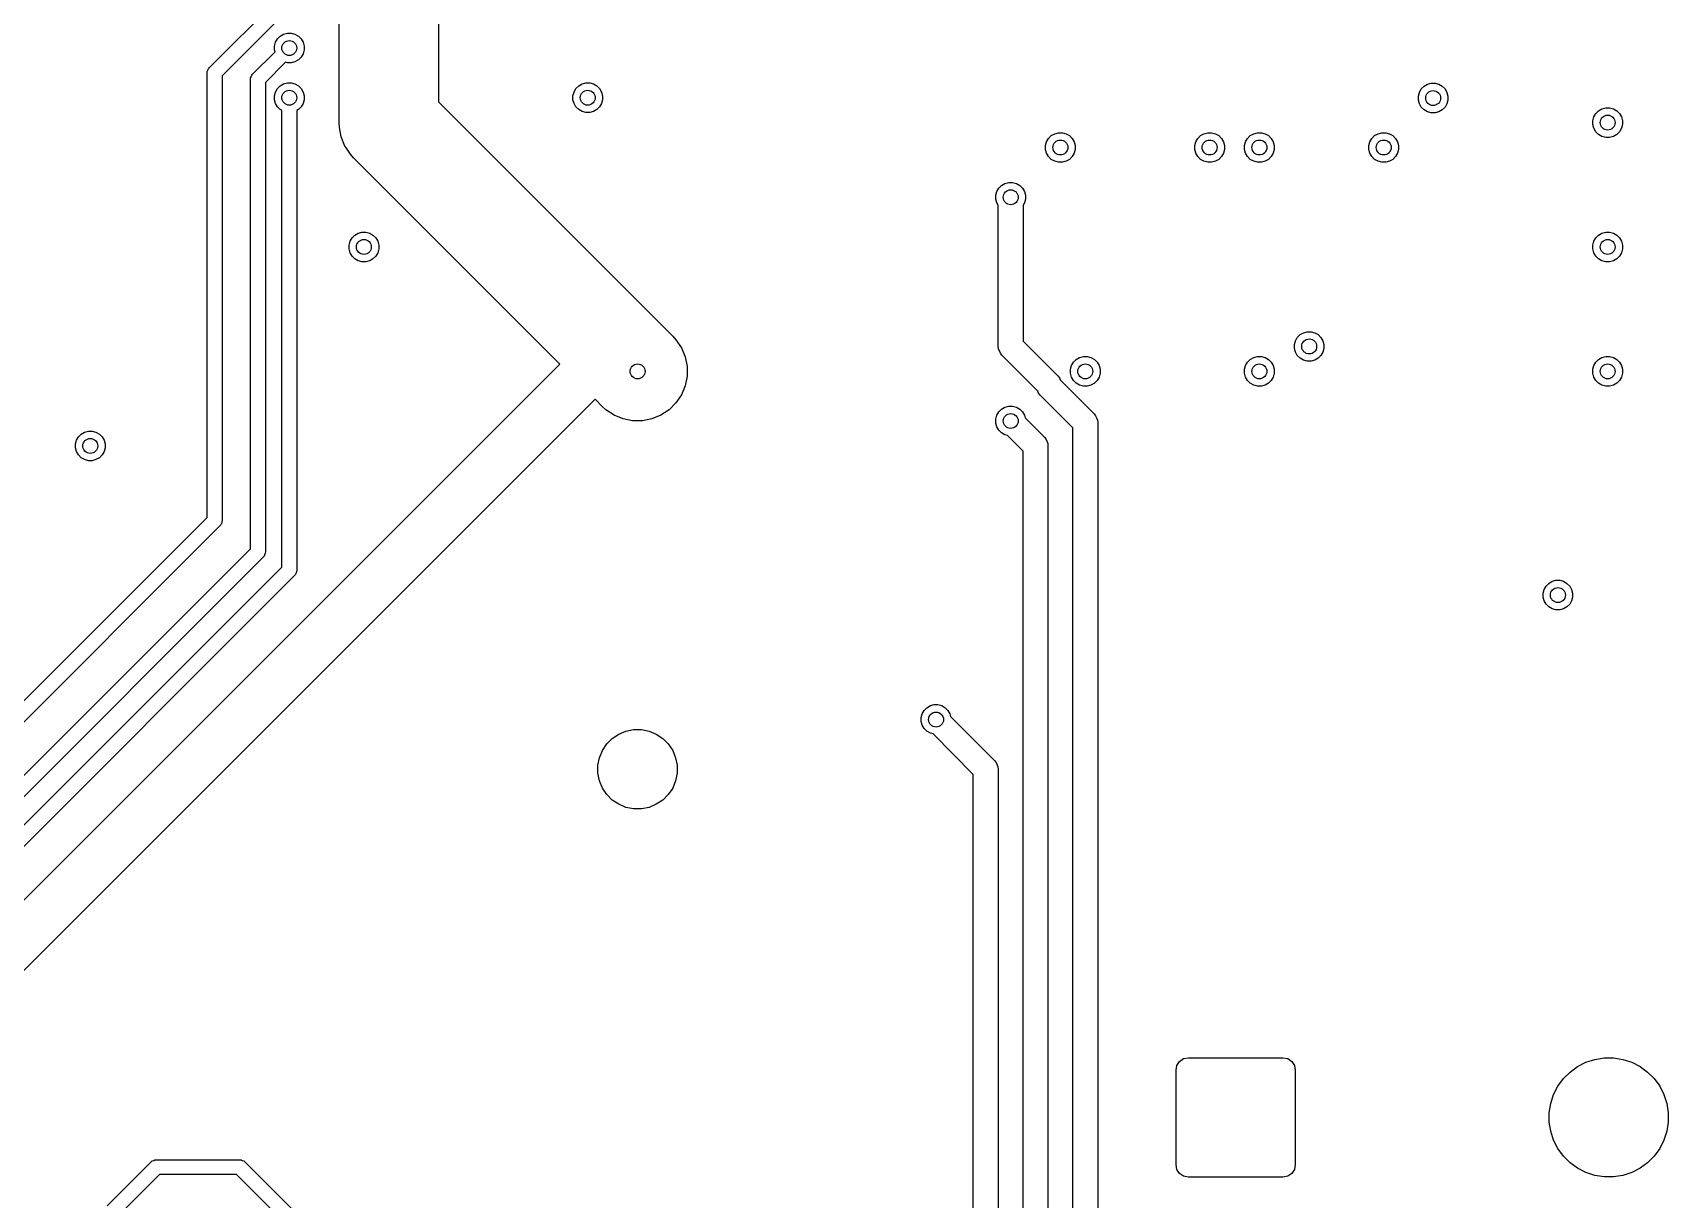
# Model space of a CAD drawing. Header units: inches. Extents: x 1.35 to 5.17, y -6.98 to -1.21.
# Drawn here: x 3.754 to 5.048, y -4.258 to -3.334 of the extents above; entities that cross this region are included whole.
import ezdxf

# ---------------------------------------------------------------- set-up
doc = ezdxf.new("R2010")
doc.units = ezdxf.units.IN
doc.header["$MEASUREMENT"] = 0
doc.layers.add('In2.Cu', color=33, linetype='CONTINUOUS', true_color=0xce7d2c)

msp = doc.modelspace()

# ---------------------------------------------------------------- linework, layer by layer
at = {"layer": 'In2.Cu', "linetype": 'CONTINUOUS'}
for p, q in [((4.0748, -2.7165), (4.0748, -3.3892)), ((3.9961, -3.4055), (3.9961, -2.7362)), ((3.8935, -3.362), (3.9454, -3.3101)), ((3.9537, -3.3184), (3.9035, -3.3686)), ((3.9458, -3.3419), (3.9473, -3.3393)), ((3.9473, -3.3393), (3.9495, -3.3371)), ((3.9495, -3.3371), (3.9522, -3.3355)), ((3.9522, -3.3355), (3.9552, -3.3347)), ((3.9552, -3.3347), (3.9582, -3.3347)), ((3.9582, -3.3347), (3.9612, -3.3355)), ((3.9612, -3.3355), (3.9639, -3.3371)), ((3.9639, -3.3371), (3.9661, -3.3393)), ((3.9661, -3.3393), (3.9676, -3.3419)), ((3.9277, -3.3671), (3.9454, -3.3494)), ((3.945, -3.3449), (3.9458, -3.3419)), ((3.945, -3.348), (3.945, -3.3449)), ((3.9454, -3.3494), (3.945, -3.348)), ((3.9676, -3.351), (3.9661, -3.3536)), ((3.9676, -3.3419), (3.9684, -3.3449)), ((3.9684, -3.348), (3.9676, -3.351)), ((3.9684, -3.3449), (3.9684, -3.348)), ((3.8917, -3.3661), (3.8918, -3.365)), ((3.8918, -3.365), (3.8922, -3.3641)), ((3.8922, -3.3641), (3.8927, -3.3629)), ((3.8927, -3.3629), (3.8935, -3.362)), ((3.9537, -3.3578), (3.9378, -3.3737)), ((3.9552, -3.3582), (3.9537, -3.3578)), ((3.9582, -3.3582), (3.9552, -3.3582)), ((3.9612, -3.3574), (3.9582, -3.3582)), ((3.9639, -3.3558), (3.9612, -3.3574)), ((3.9661, -3.3536), (3.9639, -3.3558)), ((3.8917, -3.718), (3.8917, -3.3661)), ((3.9035, -3.3686), (3.9035, -3.7205)), ((3.926, -3.3713), (3.9261, -3.3701)), ((3.926, -3.7428), (3.926, -3.3713)), ((3.9261, -3.3701), (3.9265, -3.3692)), ((3.9265, -3.3692), (3.927, -3.368)), ((3.927, -3.368), (3.9277, -3.3671)), ((3.9378, -3.3737), (3.9378, -3.7453)), ((3.9473, -3.3786), (3.9495, -3.3765)), ((3.9495, -3.3765), (3.9522, -3.3749)), ((3.9522, -3.3749), (3.9552, -3.3741)), ((3.9552, -3.3741), (3.9582, -3.3741)), ((3.9582, -3.3741), (3.9612, -3.3749)), ((3.9612, -3.3749), (3.9639, -3.3765)), ((3.9639, -3.3765), (3.9661, -3.3786)), ((4.1835, -3.3786), (4.1857, -3.3765)), ((4.1857, -3.3765), (4.1884, -3.3749)), ((4.1884, -3.3749), (4.1914, -3.3741)), ((4.1914, -3.3741), (4.1945, -3.3741)), ((4.1945, -3.3741), (4.1974, -3.3749)), ((4.1974, -3.3749), (4.2001, -3.3765)), ((4.2001, -3.3765), (4.2023, -3.3786)), ((4.8525, -3.3789), (4.8547, -3.3768)), ((4.8547, -3.3768), (4.8574, -3.3752)), ((4.8574, -3.3752), (4.8604, -3.3744)), ((4.8604, -3.3744), (4.8635, -3.3744)), ((4.8635, -3.3744), (4.8664, -3.3752)), ((4.8664, -3.3752), (4.8691, -3.3768)), ((4.8691, -3.3768), (4.8713, -3.3789)), ((3.945, -3.3843), (3.9458, -3.3813)), ((3.945, -3.3874), (3.945, -3.3843)), ((3.9458, -3.3903), (3.945, -3.3874)), ((3.9458, -3.3813), (3.9473, -3.3786)), ((3.9473, -3.393), (3.9458, -3.3903)), ((3.9661, -3.3786), (3.9676, -3.3813)), ((3.9676, -3.3903), (3.9661, -3.393)), ((3.9676, -3.3813), (3.9684, -3.3843)), ((3.9684, -3.3874), (3.9676, -3.3903)), ((3.9684, -3.3843), (3.9684, -3.3874)), ((4.0748, -3.3892), (4.2601, -3.5745)), ((4.1812, -3.3843), (4.182, -3.3813)), ((4.1812, -3.3874), (4.1812, -3.3843)), ((4.182, -3.3903), (4.1812, -3.3874)), ((4.182, -3.3813), (4.1835, -3.3786)), ((4.1835, -3.393), (4.182, -3.3903)), ((4.2023, -3.3786), (4.2038, -3.3813)), ((4.2038, -3.3903), (4.2023, -3.393)), ((4.2038, -3.3813), (4.2046, -3.3843)), ((4.2046, -3.3874), (4.2038, -3.3903)), ((4.2046, -3.3843), (4.2046, -3.3874)), ((4.8502, -3.3846), (4.851, -3.3816)), ((4.8502, -3.3877), (4.8502, -3.3846)), ((4.851, -3.3906), (4.8502, -3.3877)), ((4.851, -3.3816), (4.8525, -3.3789)), ((4.8525, -3.3933), (4.851, -3.3906)), ((4.8713, -3.3789), (4.8728, -3.3816)), ((4.8728, -3.3906), (4.8713, -3.3933)), ((4.8728, -3.3816), (4.8736, -3.3846)), ((4.8736, -3.3877), (4.8728, -3.3906)), ((4.8736, -3.3846), (4.8736, -3.3877)), ((3.9495, -3.3952), (3.9473, -3.393)), ((3.9508, -3.3959), (3.9495, -3.3952)), ((3.9508, -3.7574), (3.9508, -3.3959)), ((3.9639, -3.3952), (3.9626, -3.3959)), ((3.9626, -3.3959), (3.9626, -3.7598)), ((3.9661, -3.393), (3.9639, -3.3952)), ((4.1857, -3.3952), (4.1835, -3.393)), ((4.1884, -3.3967), (4.1857, -3.3952)), ((4.1914, -3.3975), (4.1884, -3.3967)), ((4.1945, -3.3975), (4.1914, -3.3975)), ((4.1974, -3.3967), (4.1945, -3.3975)), ((4.2001, -3.3952), (4.1974, -3.3967)), ((4.2023, -3.393), (4.2001, -3.3952)), ((4.8547, -3.3955), (4.8525, -3.3933)), ((4.8574, -3.397), (4.8547, -3.3955)), ((4.8604, -3.3978), (4.8574, -3.397)), ((4.8635, -3.3978), (4.8604, -3.3978)), ((4.8664, -3.397), (4.8635, -3.3978)), ((4.8691, -3.3955), (4.8664, -3.397)), ((4.8713, -3.3933), (4.8691, -3.3955)), ((4.9883, -3.404), (4.9891, -3.401)), ((4.9883, -3.4071), (4.9883, -3.404)), ((4.9891, -3.401), (4.9906, -3.3983)), ((4.9906, -3.3983), (4.9928, -3.3961)), ((4.9928, -3.3961), (4.9955, -3.3946)), ((4.9955, -3.3946), (4.9985, -3.3938)), ((4.9985, -3.3938), (5.0015, -3.3938)), ((5.0015, -3.3938), (5.0045, -3.3946)), ((5.0045, -3.3946), (5.0072, -3.3961)), ((5.0072, -3.3961), (5.0094, -3.3983)), ((5.0094, -3.3983), (5.0109, -3.401)), ((5.0109, -3.401), (5.0117, -3.404)), ((5.0117, -3.404), (5.0117, -3.4071)), ((3.9963, -3.4094), (3.9961, -3.4055)), ((3.9978, -3.4169), (3.9963, -3.4094)), ((4.0007, -3.4241), (3.9978, -3.4169)), ((4.5576, -3.418), (4.5597, -3.4158)), ((4.5597, -3.4158), (4.5624, -3.4143)), ((4.5624, -3.4143), (4.5654, -3.4135)), ((4.5654, -3.4135), (4.5685, -3.4135)), ((4.5685, -3.4135), (4.5714, -3.4143)), ((4.5714, -3.4143), (4.5741, -3.4158)), ((4.5741, -3.4158), (4.5763, -3.418)), ((4.6757, -3.418), (4.6778, -3.4158)), ((4.6778, -3.4158), (4.6805, -3.4143)), ((4.6805, -3.4143), (4.6835, -3.4135)), ((4.6835, -3.4135), (4.6866, -3.4135)), ((4.6866, -3.4135), (4.6896, -3.4143)), ((4.6896, -3.4143), (4.6922, -3.4158)), ((4.6922, -3.4158), (4.6944, -3.418)), ((4.715, -3.418), (4.7172, -3.4158)), ((4.7172, -3.4158), (4.7199, -3.4143)), ((4.7199, -3.4143), (4.7229, -3.4135)), ((4.7229, -3.4135), (4.726, -3.4135)), ((4.726, -3.4135), (4.7289, -3.4143)), ((4.7289, -3.4143), (4.7316, -3.4158)), ((4.7316, -3.4158), (4.7338, -3.418)), ((4.8135, -3.418), (4.8156, -3.4158)), ((4.8156, -3.4158), (4.8183, -3.4143)), ((4.8183, -3.4143), (4.8213, -3.4135)), ((4.8213, -3.4135), (4.8244, -3.4135)), ((4.8244, -3.4135), (4.8274, -3.4143)), ((4.8274, -3.4143), (4.83, -3.4158)), ((4.83, -3.4158), (4.8322, -3.418)), ((4.9891, -3.41), (4.9883, -3.4071)), ((4.9906, -3.4127), (4.9891, -3.41)), ((4.9928, -3.4149), (4.9906, -3.4127)), ((4.9955, -3.4164), (4.9928, -3.4149)), ((4.9985, -3.4172), (4.9955, -3.4164)), ((5.0045, -3.4164), (5.0015, -3.4172)), ((5.0072, -3.4149), (5.0045, -3.4164)), ((5.0094, -3.4127), (5.0072, -3.4149)), ((5.0109, -3.41), (5.0094, -3.4127)), ((5.0117, -3.4071), (5.0109, -3.41)), ((4.0019, -3.4258), (4.0007, -3.4241)), ((4.005, -3.4305), (4.0019, -3.4258)), ((4.5552, -3.4237), (4.556, -3.4207)), ((4.5552, -3.4267), (4.5552, -3.4237)), ((4.556, -3.4297), (4.5552, -3.4267)), ((4.556, -3.4207), (4.5576, -3.418)), ((4.5576, -3.4324), (4.556, -3.4297)), ((4.5763, -3.418), (4.5778, -3.4207)), ((4.5778, -3.4297), (4.5763, -3.4324)), ((4.5778, -3.4207), (4.5786, -3.4237)), ((4.5786, -3.4267), (4.5778, -3.4297)), ((4.5786, -3.4237), (4.5786, -3.4267)), ((4.6733, -3.4237), (4.6741, -3.4207)), ((4.6733, -3.4267), (4.6733, -3.4237)), ((4.6741, -3.4297), (4.6733, -3.4267)), ((4.6741, -3.4207), (4.6757, -3.418)), ((4.6757, -3.4324), (4.6741, -3.4297)), ((4.6944, -3.418), (4.696, -3.4207)), ((4.696, -3.4297), (4.6944, -3.4324)), ((4.696, -3.4207), (4.6967, -3.4237)), ((4.6967, -3.4267), (4.696, -3.4297)), ((4.6967, -3.4237), (4.6967, -3.4267)), ((4.7127, -3.4237), (4.7135, -3.4207)), ((4.7127, -3.4267), (4.7127, -3.4237)), ((4.7135, -3.4297), (4.7127, -3.4267)), ((4.7135, -3.4207), (4.715, -3.418)), ((4.715, -3.4324), (4.7135, -3.4297)), ((4.7338, -3.418), (4.7353, -3.4207)), ((4.7353, -3.4297), (4.7338, -3.4324)), ((4.7353, -3.4207), (4.7361, -3.4237)), ((4.7361, -3.4267), (4.7353, -3.4297)), ((4.7361, -3.4237), (4.7361, -3.4267)), ((4.8111, -3.4237), (4.8119, -3.4207)), ((4.8111, -3.4267), (4.8111, -3.4237)), ((4.8119, -3.4297), (4.8111, -3.4267)), ((4.8119, -3.4207), (4.8135, -3.418)), ((4.8135, -3.4324), (4.8119, -3.4297)), ((4.8322, -3.418), (4.8337, -3.4207)), ((4.8337, -3.4297), (4.8322, -3.4324)), ((4.8337, -3.4207), (4.8345, -3.4237)), ((4.8345, -3.4267), (4.8337, -3.4297)), ((4.8345, -3.4237), (4.8345, -3.4267)), ((5.0015, -3.4172), (4.9985, -3.4172)), ((4.0076, -3.4334), (4.005, -3.4305)), ((4.1708, -3.5966), (4.0076, -3.4334)), ((4.5597, -3.4346), (4.5576, -3.4324)), ((4.5624, -3.4361), (4.5597, -3.4346)), ((4.5654, -3.4369), (4.5624, -3.4361)), ((4.5685, -3.4369), (4.5654, -3.4369)), ((4.5714, -3.4361), (4.5685, -3.4369)), ((4.5741, -3.4346), (4.5714, -3.4361)), ((4.5763, -3.4324), (4.5741, -3.4346)), ((4.6778, -3.4346), (4.6757, -3.4324)), ((4.6805, -3.4361), (4.6778, -3.4346)), ((4.6835, -3.4369), (4.6805, -3.4361)), ((4.6866, -3.4369), (4.6835, -3.4369)), ((4.6896, -3.4361), (4.6866, -3.4369)), ((4.6922, -3.4346), (4.6896, -3.4361)), ((4.6944, -3.4324), (4.6922, -3.4346)), ((4.7172, -3.4346), (4.715, -3.4324)), ((4.7199, -3.4361), (4.7172, -3.4346)), ((4.7229, -3.4369), (4.7199, -3.4361)), ((4.726, -3.4369), (4.7229, -3.4369)), ((4.7289, -3.4361), (4.726, -3.4369)), ((4.7316, -3.4346), (4.7289, -3.4361)), ((4.7338, -3.4324), (4.7316, -3.4346)), ((4.8156, -3.4346), (4.8135, -3.4324)), ((4.8183, -3.4361), (4.8156, -3.4346)), ((4.8213, -3.4369), (4.8183, -3.4361)), ((4.8244, -3.4369), (4.8213, -3.4369)), ((4.8274, -3.4361), (4.8244, -3.4369)), ((4.83, -3.4346), (4.8274, -3.4361)), ((4.8322, -3.4324), (4.83, -3.4346)), ((4.5182, -3.4574), (4.5204, -3.4552)), ((4.5204, -3.4552), (4.523, -3.4537)), ((4.523, -3.4537), (4.526, -3.4529)), ((4.526, -3.4529), (4.5291, -3.4529)), ((4.5291, -3.4529), (4.5321, -3.4537)), ((4.5321, -3.4537), (4.5347, -3.4552)), ((4.5347, -3.4552), (4.5369, -3.4574)), ((4.5158, -3.463), (4.5166, -3.46)), ((4.5158, -3.4661), (4.5158, -3.463)), ((4.5166, -3.4691), (4.5158, -3.4661)), ((4.5166, -3.46), (4.5182, -3.4574)), ((4.5369, -3.4574), (4.5385, -3.46)), ((4.5385, -3.46), (4.5393, -3.463)), ((4.5393, -3.4661), (4.5385, -3.4691)), ((4.5393, -3.463), (4.5393, -3.4661)), ((4.5177, -3.4709), (4.5166, -3.4691)), ((4.5177, -3.5827), (4.5177, -3.4709)), ((4.5385, -3.4691), (4.5374, -3.4709)), ((4.5374, -3.4709), (4.5374, -3.5786)), ((4.0064, -3.4967), (4.0086, -3.4946)), ((4.0086, -3.4946), (4.0112, -3.493)), ((4.0112, -3.493), (4.0142, -3.4922)), ((4.0142, -3.4922), (4.0173, -3.4922)), ((4.0173, -3.4922), (4.0203, -3.493)), ((4.0203, -3.493), (4.0229, -3.4946)), ((4.0229, -3.4946), (4.0251, -3.4967)), ((4.9906, -3.4967), (4.9928, -3.4946)), ((4.9928, -3.4946), (4.9955, -3.493)), ((4.9955, -3.493), (4.9985, -3.4922)), ((4.9985, -3.4922), (5.0015, -3.4922)), ((5.0015, -3.4922), (5.0045, -3.493)), ((5.0045, -3.493), (5.0072, -3.4946)), ((5.0072, -3.4946), (5.0094, -3.4967)), ((4.004, -3.5024), (4.0048, -3.4994)), ((4.004, -3.5055), (4.004, -3.5024)), ((4.0048, -3.5085), (4.004, -3.5055)), ((4.0048, -3.4994), (4.0064, -3.4967)), ((4.0251, -3.4967), (4.0267, -3.4994)), ((4.0267, -3.4994), (4.0275, -3.5024)), ((4.0275, -3.5055), (4.0267, -3.5085)), ((4.0275, -3.5024), (4.0275, -3.5055)), ((4.9883, -3.5024), (4.9891, -3.4994)), ((4.9883, -3.5055), (4.9883, -3.5024)), ((4.9891, -3.5085), (4.9883, -3.5055)), ((4.9891, -3.4994), (4.9906, -3.4967)), ((5.0094, -3.4967), (5.0109, -3.4994)), ((5.0109, -3.4994), (5.0117, -3.5024)), ((5.0117, -3.5055), (5.0109, -3.5085)), ((5.0117, -3.5024), (5.0117, -3.5055)), ((4.0064, -3.5111), (4.0048, -3.5085)), ((4.0086, -3.5133), (4.0064, -3.5111)), ((4.0112, -3.5148), (4.0086, -3.5133)), ((4.0142, -3.5156), (4.0112, -3.5148)), ((4.0173, -3.5156), (4.0142, -3.5156)), ((4.0203, -3.5148), (4.0173, -3.5156)), ((4.0229, -3.5133), (4.0203, -3.5148)), ((4.0251, -3.5111), (4.0229, -3.5133)), ((4.0267, -3.5085), (4.0251, -3.5111)), ((4.9906, -3.5111), (4.9891, -3.5085)), ((4.9928, -3.5133), (4.9906, -3.5111)), ((4.9955, -3.5148), (4.9928, -3.5133)), ((4.9985, -3.5156), (4.9955, -3.5148)), ((5.0015, -3.5156), (4.9985, -3.5156)), ((5.0045, -3.5148), (5.0015, -3.5156)), ((5.0072, -3.5133), (5.0045, -3.5148)), ((5.0094, -3.5111), (5.0072, -3.5133)), ((5.0109, -3.5085), (5.0094, -3.5111)), ((4.7566, -3.5733), (4.7593, -3.5718)), ((4.7593, -3.5718), (4.7622, -3.571)), ((4.7622, -3.571), (4.7653, -3.571)), ((4.7653, -3.571), (4.7683, -3.5718)), ((4.7683, -3.5718), (4.771, -3.5733)), ((4.2601, -3.5745), (4.2627, -3.5774)), ((4.2627, -3.5774), (4.267, -3.5838)), ((4.267, -3.5838), (4.27, -3.5909)), ((4.5179, -3.5846), (4.5177, -3.5827)), ((4.5194, -3.5881), (4.5179, -3.5846)), ((4.5374, -3.5786), (4.5648, -3.606)), ((4.7521, -3.5811), (4.7529, -3.5782)), ((4.7521, -3.5842), (4.7521, -3.5811)), ((4.7529, -3.5872), (4.7521, -3.5842)), ((4.7529, -3.5782), (4.7544, -3.5755)), ((4.7544, -3.5755), (4.7566, -3.5733)), ((4.771, -3.5733), (4.7731, -3.5755)), ((4.7731, -3.5755), (4.7747, -3.5782)), ((4.7747, -3.5782), (4.7755, -3.5811)), ((4.7755, -3.5842), (4.7747, -3.5872)), ((4.7755, -3.5811), (4.7755, -3.5842)), ((3.6859, -4.0816), (4.1708, -3.5966)), ((4.27, -3.5909), (4.2715, -3.5985)), ((4.5206, -3.5896), (4.5194, -3.5881)), ((4.5194, -3.5881), (4.5194, -3.5881)), ((4.549, -3.618), (4.5206, -3.5896)), ((4.5749, -3.6008), (4.5757, -3.5978)), ((4.5757, -3.5978), (4.5772, -3.5952)), ((4.5772, -3.5952), (4.5794, -3.593)), ((4.5794, -3.593), (4.5821, -3.5915)), ((4.5821, -3.5915), (4.5851, -3.5907)), ((4.5851, -3.5907), (4.5882, -3.5907)), ((4.5882, -3.5907), (4.5911, -3.5915)), ((4.5911, -3.5915), (4.5938, -3.593)), ((4.5938, -3.593), (4.596, -3.5952)), ((4.596, -3.5952), (4.5975, -3.5978)), ((4.5975, -3.5978), (4.5983, -3.6008)), ((4.7127, -3.6008), (4.7135, -3.5978)), ((4.7135, -3.5978), (4.715, -3.5952)), ((4.715, -3.5952), (4.7172, -3.593)), ((4.7172, -3.593), (4.7199, -3.5915)), ((4.7199, -3.5915), (4.7229, -3.5907)), ((4.7229, -3.5907), (4.726, -3.5907)), ((4.726, -3.5907), (4.7289, -3.5915)), ((4.7289, -3.5915), (4.7316, -3.593)), ((4.7316, -3.593), (4.7338, -3.5952)), ((4.7338, -3.5952), (4.7353, -3.5978)), ((4.7353, -3.5978), (4.7361, -3.6008)), ((4.7544, -3.5899), (4.7529, -3.5872)), ((4.7566, -3.592), (4.7544, -3.5899)), ((4.7593, -3.5936), (4.7566, -3.592)), ((4.7622, -3.5944), (4.7593, -3.5936)), ((4.7653, -3.5944), (4.7622, -3.5944)), ((4.7683, -3.5936), (4.7653, -3.5944)), ((4.771, -3.592), (4.7683, -3.5936)), ((4.7731, -3.5899), (4.771, -3.592)), ((4.7747, -3.5872), (4.7731, -3.5899)), ((4.9883, -3.6008), (4.9891, -3.5978)), ((4.9891, -3.5978), (4.9906, -3.5952)), ((4.9906, -3.5952), (4.9928, -3.593)), ((4.9928, -3.593), (4.9955, -3.5915)), ((4.9955, -3.5915), (4.9985, -3.5907)), ((4.9985, -3.5907), (5.0015, -3.5907)), ((5.0015, -3.5907), (5.0045, -3.5915)), ((5.0045, -3.5915), (5.0072, -3.593)), ((5.0072, -3.593), (5.0094, -3.5952)), ((5.0094, -3.5952), (5.0109, -3.5978)), ((5.0109, -3.5978), (5.0117, -3.6008)), ((4.2715, -3.6062), (4.27, -3.6138)), ((4.2715, -3.5985), (4.2715, -3.6062)), ((4.5648, -3.606), (4.5661, -3.6075)), ((4.5661, -3.6075), (4.5661, -3.6075)), ((4.5661, -3.6075), (4.5668, -3.6092)), ((4.5668, -3.6092), (4.5936, -3.636)), ((4.5749, -3.6039), (4.5749, -3.6008)), ((4.5757, -3.6069), (4.5749, -3.6039)), ((4.5772, -3.6096), (4.5757, -3.6069)), ((4.5794, -3.6117), (4.5772, -3.6096)), ((4.596, -3.6096), (4.5938, -3.6117)), ((4.5975, -3.6069), (4.596, -3.6096)), ((4.5983, -3.6039), (4.5975, -3.6069)), ((4.5983, -3.6008), (4.5983, -3.6039)), ((4.7127, -3.6039), (4.7127, -3.6008)), ((4.7135, -3.6069), (4.7127, -3.6039)), ((4.715, -3.6096), (4.7135, -3.6069)), ((4.7172, -3.6117), (4.715, -3.6096)), ((4.7338, -3.6096), (4.7316, -3.6117)), ((4.7353, -3.6069), (4.7338, -3.6096)), ((4.7361, -3.6039), (4.7353, -3.6069)), ((4.7361, -3.6008), (4.7361, -3.6039)), ((4.9883, -3.6039), (4.9883, -3.6008)), ((4.9891, -3.6069), (4.9883, -3.6039)), ((4.9906, -3.6096), (4.9891, -3.6069)), ((4.9928, -3.6117), (4.9906, -3.6096)), ((5.0094, -3.6096), (5.0072, -3.6117)), ((5.0109, -3.6069), (5.0094, -3.6096)), ((5.0117, -3.6039), (5.0109, -3.6069)), ((5.0117, -3.6008), (5.0117, -3.6039)), ((4.267, -3.6209), (4.2627, -3.6273)), ((4.27, -3.6138), (4.267, -3.6209)), ((4.5497, -3.6197), (4.549, -3.618)), ((4.5509, -3.6212), (4.5497, -3.6197)), ((4.5497, -3.6197), (4.5497, -3.6197)), ((4.5768, -3.6471), (4.5509, -3.6212)), ((4.5821, -3.6133), (4.5794, -3.6117)), ((4.5851, -3.6141), (4.5821, -3.6133)), ((4.5882, -3.6141), (4.5851, -3.6141)), ((4.5911, -3.6133), (4.5882, -3.6141)), ((4.5938, -3.6117), (4.5911, -3.6133)), ((4.7199, -3.6133), (4.7172, -3.6117)), ((4.7229, -3.6141), (4.7199, -3.6133)), ((4.726, -3.6141), (4.7229, -3.6141)), ((4.7289, -3.6133), (4.726, -3.6141)), ((4.7316, -3.6117), (4.7289, -3.6133)), ((4.9955, -3.6133), (4.9928, -3.6117)), ((4.9985, -3.6141), (4.9955, -3.6133)), ((5.0015, -3.6141), (4.9985, -3.6141)), ((5.0045, -3.6133), (5.0015, -3.6141)), ((5.0072, -3.6117), (5.0045, -3.6133)), ((4.1987, -3.6244), (3.7195, -4.1036)), ((4.2044, -3.6302), (4.1987, -3.6244)), ((4.2073, -3.6328), (4.2044, -3.6302)), ((4.2137, -3.6371), (4.2073, -3.6328)), ((4.2573, -3.6328), (4.2508, -3.6371)), ((4.2627, -3.6273), (4.2573, -3.6328)), ((4.5166, -3.6372), (4.5182, -3.6345)), ((4.5182, -3.6345), (4.5204, -3.6324)), ((4.5204, -3.6324), (4.523, -3.6308)), ((4.523, -3.6308), (4.526, -3.63)), ((4.526, -3.63), (4.5291, -3.63)), ((4.5291, -3.63), (4.5321, -3.6308)), ((4.5321, -3.6308), (4.5347, -3.6324)), ((4.5347, -3.6324), (4.5369, -3.6345)), ((4.5369, -3.6345), (4.5385, -3.6372)), ((4.5936, -3.636), (4.5948, -3.6375)), ((3.7947, -3.6505), (3.7977, -3.6497)), ((3.7977, -3.6497), (3.8008, -3.6497)), ((3.8008, -3.6497), (3.8037, -3.6505)), ((4.2209, -3.64), (4.2137, -3.6371)), ((4.2284, -3.6415), (4.2209, -3.64)), ((4.2361, -3.6415), (4.2284, -3.6415)), ((4.2437, -3.64), (4.2361, -3.6415)), ((4.2508, -3.6371), (4.2437, -3.64)), ((4.5158, -3.6402), (4.5166, -3.6372)), ((4.5158, -3.6433), (4.5158, -3.6402)), ((4.5166, -3.6463), (4.5158, -3.6433)), ((4.5182, -3.6489), (4.5166, -3.6463)), ((4.5204, -3.6511), (4.5182, -3.6489)), ((4.5385, -3.6372), (4.539, -3.6393)), ((4.539, -3.6393), (4.5542, -3.6545)), ((4.5768, -5.4921), (4.5768, -3.6471)), ((4.5948, -3.6375), (4.5957, -3.6396)), ((4.5957, -3.6396), (4.5963, -3.6411)), ((4.5963, -3.6411), (4.5965, -3.643)), ((4.5965, -3.643), (4.5965, -5.488)), ((3.7875, -3.6599), (3.7883, -3.6569)), ((3.7875, -3.663), (3.7875, -3.6599)), ((3.7883, -3.6569), (3.7898, -3.6542)), ((3.7898, -3.6542), (3.792, -3.652)), ((3.792, -3.652), (3.7947, -3.6505)), ((3.8037, -3.6505), (3.8064, -3.652)), ((3.8064, -3.652), (3.8086, -3.6542)), ((3.8086, -3.6542), (3.8101, -3.6569)), ((3.8101, -3.6569), (3.8109, -3.6599)), ((3.8109, -3.6599), (3.8109, -3.663)), ((4.523, -3.6526), (4.5204, -3.6511)), ((4.5251, -3.6532), (4.523, -3.6526)), ((4.5374, -3.6655), (4.5251, -3.6532)), ((4.5542, -3.6545), (4.5554, -3.6559)), ((4.5554, -3.6559), (4.5569, -3.6595)), ((4.5569, -3.6595), (4.5569, -3.6595)), ((4.5569, -3.6595), (4.5571, -3.6614)), ((4.5571, -3.6614), (4.5571, -5.348)), ((3.7883, -3.6659), (3.7875, -3.663)), ((3.7898, -3.6686), (3.7883, -3.6659)), ((3.792, -3.6708), (3.7898, -3.6686)), ((3.7947, -3.6723), (3.792, -3.6708)), ((3.7977, -3.6731), (3.7947, -3.6723)), ((3.8008, -3.6731), (3.7977, -3.6731)), ((3.8037, -3.6723), (3.8008, -3.6731)), ((3.8064, -3.6708), (3.8037, -3.6723)), ((3.8086, -3.6686), (3.8064, -3.6708)), ((3.8101, -3.6659), (3.8086, -3.6686)), ((3.8109, -3.663), (3.8101, -3.6659)), ((4.5374, -5.348), (4.5374, -3.6655)), ((3.4228, -4.187), (3.8917, -3.718)), ((3.9018, -3.7246), (3.4294, -4.1971)), ((3.9025, -3.7238), (3.9018, -3.7246)), ((3.9032, -3.7222), (3.9025, -3.7238)), ((3.9034, -3.7216), (3.9032, -3.7222)), ((3.9035, -3.7205), (3.9034, -3.7216)), ((3.4424, -4.2264), (3.926, -3.7428)), ((3.9361, -3.7495), (3.4491, -4.2365)), ((3.9368, -3.7486), (3.9361, -3.7495)), ((3.9377, -3.7464), (3.9368, -3.7486)), ((3.9378, -3.7453), (3.9377, -3.7464)), ((3.4621, -4.2461), (3.9508, -3.7574)), ((3.9609, -3.764), (3.4687, -4.2561)), ((3.9616, -3.7631), (3.9609, -3.764)), ((3.9625, -3.761), (3.9616, -3.7631)), ((3.9626, -3.7598), (3.9625, -3.761)), ((4.9489, -3.778), (4.9497, -3.775)), ((4.9489, -3.7811), (4.9489, -3.778)), ((4.9497, -3.775), (4.9513, -3.7723)), ((4.9513, -3.7723), (4.9534, -3.7702)), ((4.9534, -3.7702), (4.9561, -3.7686)), ((4.9561, -3.7686), (4.9591, -3.7678)), ((4.9591, -3.7678), (4.9622, -3.7678)), ((4.9622, -3.7678), (4.9651, -3.7686)), ((4.9651, -3.7686), (4.9678, -3.7702)), ((4.9678, -3.7702), (4.97, -3.7723)), ((4.97, -3.7723), (4.9715, -3.775)), ((4.9715, -3.775), (4.9723, -3.778)), ((4.9723, -3.778), (4.9723, -3.7811)), ((4.9497, -3.784), (4.9489, -3.7811)), ((4.9513, -3.7867), (4.9497, -3.784)), ((4.9534, -3.7889), (4.9513, -3.7867)), ((4.9561, -3.7904), (4.9534, -3.7889)), ((4.9591, -3.7912), (4.9561, -3.7904)), ((4.9622, -3.7912), (4.9591, -3.7912)), ((4.9651, -3.7904), (4.9622, -3.7912)), ((4.9678, -3.7889), (4.9651, -3.7904)), ((4.97, -3.7867), (4.9678, -3.7889)), ((4.9715, -3.784), (4.97, -3.7867)), ((4.9723, -3.7811), (4.9715, -3.784)), ((4.4591, -3.8708), (4.4613, -3.8686)), ((4.4613, -3.8686), (4.464, -3.867)), ((4.464, -3.867), (4.467, -3.8662)), ((4.467, -3.8662), (4.47, -3.8662)), ((4.47, -3.8662), (4.473, -3.867)), ((4.473, -3.867), (4.4757, -3.8686)), ((4.4757, -3.8686), (4.4779, -3.8708)), ((4.4568, -3.8764), (4.4576, -3.8734)), ((4.4568, -3.8795), (4.4568, -3.8764)), ((4.4576, -3.8825), (4.4568, -3.8795)), ((4.4576, -3.8734), (4.4591, -3.8708)), ((4.4591, -3.8851), (4.4576, -3.8825)), ((4.4779, -3.8708), (4.4794, -3.8734)), ((4.4794, -3.8734), (4.48, -3.8755)), ((4.48, -3.8755), (4.5148, -3.9104)), ((4.2079, -3.8973), (4.2123, -3.893)), ((4.2123, -3.893), (4.2174, -3.8895)), ((4.2174, -3.8895), (4.2231, -3.8872)), ((4.2231, -3.8872), (4.2292, -3.886)), ((4.2292, -3.886), (4.2354, -3.886)), ((4.2354, -3.886), (4.2414, -3.8872)), ((4.2414, -3.8872), (4.2471, -3.8895)), ((4.2471, -3.8895), (4.2523, -3.893)), ((4.2523, -3.893), (4.2566, -3.8973)), ((4.4613, -3.8873), (4.4591, -3.8851)), ((4.464, -3.8889), (4.4613, -3.8873)), ((4.4661, -3.8894), (4.464, -3.8889)), ((4.498, -3.9214), (4.4661, -3.8894)), ((4.2009, -3.9142), (4.2021, -3.9082)), ((4.2021, -3.9082), (4.2045, -3.9025)), ((4.2045, -3.9025), (4.2079, -3.8973)), ((4.2566, -3.8973), (4.2601, -3.9025)), ((4.2601, -3.9025), (4.2624, -3.9082)), ((4.2624, -3.9082), (4.2636, -3.9142)), ((4.2009, -3.9204), (4.2009, -3.9142)), ((4.2021, -3.9265), (4.2009, -3.9204)), ((4.2636, -3.9204), (4.2624, -3.9265)), ((4.2636, -3.9142), (4.2636, -3.9204)), ((4.498, -5.0943), (4.498, -3.9214)), ((4.5148, -3.9104), (4.5161, -3.9119)), ((4.5161, -3.9119), (4.5175, -3.9154)), ((4.5175, -3.9154), (4.5175, -3.9154)), ((4.5175, -3.9154), (4.5177, -3.9173)), ((4.5177, -3.9173), (4.5177, -5.0984)), ((4.2045, -3.9322), (4.2021, -3.9265)), ((4.2079, -3.9373), (4.2045, -3.9322)), ((4.2601, -3.9322), (4.2566, -3.9373)), ((4.2624, -3.9265), (4.2601, -3.9322)), ((4.2123, -3.9417), (4.2079, -3.9373)), ((4.2174, -3.9451), (4.2123, -3.9417)), ((4.2231, -3.9475), (4.2174, -3.9451)), ((4.2292, -3.9487), (4.2231, -3.9475)), ((4.2414, -3.9475), (4.2354, -3.9487)), ((4.2471, -3.9451), (4.2414, -3.9475)), ((4.2523, -3.9417), (4.2471, -3.9451)), ((4.2566, -3.9373), (4.2523, -3.9417)), ((4.2354, -3.9487), (4.2292, -3.9487)), ((4.6584, -4.1555), (4.6591, -4.1517)), ((4.6591, -4.1517), (4.6612, -4.1486)), ((4.6612, -4.1486), (4.6644, -4.1464)), ((4.6644, -4.1464), (4.6682, -4.1457)), ((4.6682, -4.1457), (4.743, -4.1457)), ((4.743, -4.1457), (4.7468, -4.1464)), ((4.7468, -4.1464), (4.75, -4.1486)), ((4.75, -4.1486), (4.7521, -4.1517)), ((4.7521, -4.1517), (4.7528, -4.1555)), ((4.9702, -4.157), (4.9762, -4.1526)), ((4.9762, -4.1526), (4.9828, -4.1493)), ((4.9828, -4.1493), (4.9898, -4.147)), ((4.9898, -4.147), (4.9972, -4.1458)), ((4.9972, -4.1458), (5.0046, -4.1458)), ((5.0046, -4.1458), (5.0119, -4.147)), ((5.0119, -4.147), (5.019, -4.1493)), ((5.019, -4.1493), (5.0256, -4.1526)), ((5.0256, -4.1526), (5.0316, -4.157)), ((4.6584, -4.2303), (4.6584, -4.1555)), ((4.7528, -4.1555), (4.7528, -4.2303)), ((4.9606, -4.1682), (4.965, -4.1622)), ((4.965, -4.1622), (4.9702, -4.157)), ((5.0316, -4.157), (5.0368, -4.1622)), ((5.0368, -4.1622), (5.0412, -4.1682)), ((4.9549, -4.1819), (4.9572, -4.1748)), ((4.9572, -4.1748), (4.9606, -4.1682)), ((5.0412, -4.1682), (5.0445, -4.1748)), ((5.0445, -4.1748), (5.0468, -4.1819)), ((4.9538, -4.1892), (4.9549, -4.1819)), ((4.9538, -4.1966), (4.9538, -4.1892)), ((5.0468, -4.1819), (5.048, -4.1892)), ((5.048, -4.1892), (5.048, -4.1966)), ((4.9549, -4.2039), (4.9538, -4.1966)), ((4.9572, -4.211), (4.9549, -4.2039)), ((5.0468, -4.2039), (5.0445, -4.211)), ((5.048, -4.1966), (5.0468, -4.2039)), ((4.9606, -4.2176), (4.9572, -4.211)), ((4.965, -4.2236), (4.9606, -4.2176)), ((5.0412, -4.2176), (5.0368, -4.2236)), ((5.0445, -4.211), (5.0412, -4.2176)), ((3.8126, -4.2629), (3.8473, -4.2281)), ((3.8473, -4.2281), (3.8482, -4.2274)), ((3.8482, -4.2274), (3.8495, -4.2269)), ((3.8495, -4.2269), (3.8503, -4.2265)), ((3.8503, -4.2265), (3.8515, -4.2264)), ((3.8515, -4.2264), (3.9173, -4.2264)), ((3.9173, -4.2264), (3.9185, -4.2265)), ((3.9185, -4.2265), (3.9194, -4.2269)), ((3.9194, -4.2269), (3.9206, -4.2274)), ((3.9206, -4.2274), (3.9215, -4.2281)), ((3.9215, -4.2281), (3.9609, -4.2675)), ((4.6591, -4.2341), (4.6584, -4.2303)), ((4.7528, -4.2303), (4.7521, -4.2341)), ((4.9702, -4.2288), (4.965, -4.2236)), ((4.9762, -4.2332), (4.9702, -4.2288)), ((5.0316, -4.2288), (5.0256, -4.2332)), ((5.0368, -4.2236), (5.0316, -4.2288)), ((3.8539, -4.2382), (3.8209, -4.2712)), ((3.9149, -4.2382), (3.8539, -4.2382)), ((3.9508, -4.2741), (3.9149, -4.2382)), ((4.6612, -4.2373), (4.6591, -4.2341)), ((4.6644, -4.2394), (4.6612, -4.2373)), ((4.6682, -4.2402), (4.6644, -4.2394)), ((4.743, -4.2402), (4.6682, -4.2402)), ((4.7468, -4.2394), (4.743, -4.2402)), ((4.75, -4.2373), (4.7468, -4.2394)), ((4.7521, -4.2341), (4.75, -4.2373)), ((4.9828, -4.2366), (4.9762, -4.2332)), ((4.9898, -4.2389), (4.9828, -4.2366)), ((4.9972, -4.24), (4.9898, -4.2389)), ((5.0046, -4.24), (4.9972, -4.24)), ((5.0119, -4.2389), (5.0046, -4.24)), ((5.019, -4.2366), (5.0119, -4.2389)), ((5.0256, -4.2332), (5.019, -4.2366))]:
    msp.add_line(p, q, dxfattribs=at)
at = {"layer": 'In2.Cu'}
for centre in [(3.9567, -3.3465), (3.9567, -3.3858), (4.1929, -3.3858), (4.8619, -3.3861), (5, -3.4055), (4.5669, -3.4252), (4.685, -3.4252), (4.7244, -3.4252), (4.8228, -3.4252), (4.5276, -3.4646), (4.0157, -3.5039), (5, -3.5039), (4.7638, -3.5827), (4.2323, -3.6024), (4.5866, -3.6024), (4.7244, -3.6024), (5, -3.6024), (4.5276, -3.6417), (3.7992, -3.6614), (4.9606, -3.7795), (4.4685, -3.878)]:
    msp.add_circle(centre, 0.00591, dxfattribs=at)

doc.saveas('drawing.dxf')
